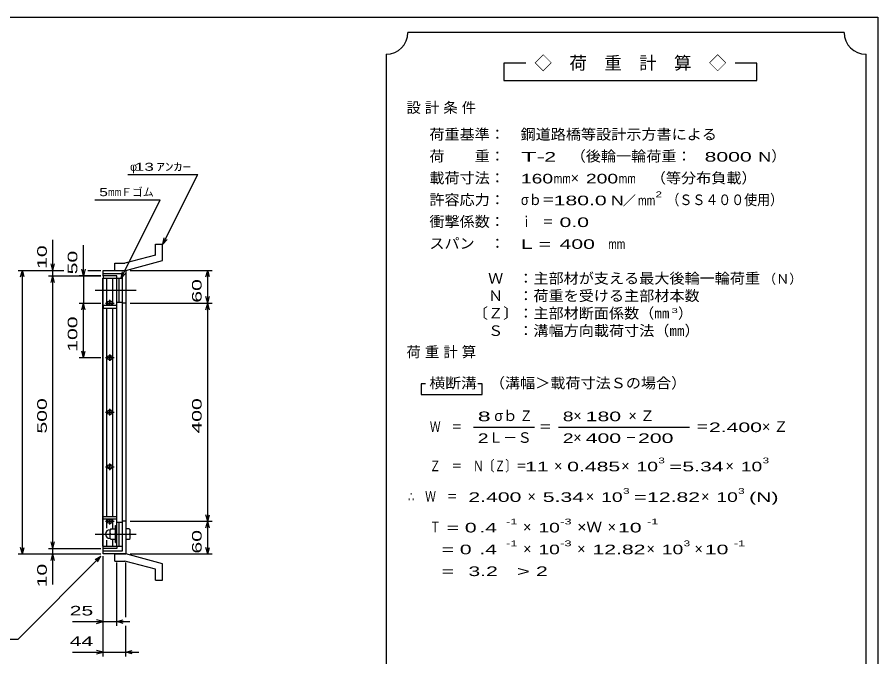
# Model space of a CAD drawing. Units: millimetres, scale not verified. Extents: x -1456 to 1385, y -1026 to 843.
# Drawn here: x -193 to 1385, y -330 to 843 of the extents above; entities that cross this region are included whole.
import ezdxf
from ezdxf.enums import TextEntityAlignment as Align

# ---------------------------------------------------------------- set-up
doc = ezdxf.new("R2010")
doc.units = ezdxf.units.MM
doc.header["$LTSCALE"] = 8
doc.linetypes.add('CHAIN', pattern=[18.5, 12, -1.5, 3.5, -1.5])
for name, color, linetype, lineweight in [('0_2', 150, 'Continuous', 25), ('16', 3, 'Continuous', 25), ('19', 6, 'Continuous', 25), ('22', 4, 'Continuous', 25), ('24', 2, 'Continuous', 25)]:
    doc.layers.add(name, color=color, linetype=linetype, lineweight=lineweight)
doc.styles.add('ベクトル', font='')
doc.styles.get('ベクトル').set_extended_font_data('ベクトル')

msp = doc.modelspace()

# ---------------------------------------------------------------- linework, layer by layer
at = {"layer": '0_2'}
for p, q in [((-1383.2, 842.8), (1384.8, 842.8)), ((1384.8, 842.8), (1384.8, -917.2))]:
    msp.add_line(p, q, dxfattribs=at)
at = {"layer": '16'}
for p, q in [((-36.7, -127), (-36.7, 364)), ((-36.7, 364), (-36, 364)), ((-11, 368.5), (-36, 368.5)), ((-36, 368.5), (-36, 364)), ((-36, 364), (-11, 364)), ((-36, -127), (-36, 364)), ((-36, 364), (-11, 364)), ((-29, 314), (-29, 364)), ((-18, 314), (-18, 364)), ((-11, 364), (-11, 368.5)), ((-11, -127), (-11, 364)), ((-11, 364), (-6.5, 364)), ((-6.5, 320), (-6.5, 364)), ((-6.5, 364), (-0.5, 364)), ((-0.5, 320), (-0.5, 364)), ((-31.5, 318.5), (-15.5, 318.5)), ((-25.5, 321.5), (-21.5, 321.5)), ((-23.5, 314), (-23.5, 324.5)), ((-11, 320), (-6.5, 320)), ((-6.5, 320), (-0.5, 320)), ((-36, 314), (-36, 309.5)), ((-11, 314), (-36, 314)), ((-36, 309.5), (-11, 309.5)), ((-29, -72.5), (-29, 309.5)), ((-25.5, 315.5), (-21.5, 315.5)), ((-18, -72.5), (-18, 309.5)), ((-11, 309.5), (-11, 314)), ((-25.5, 221.5), (-21.5, 221.5)), ((-23.5, 212.5), (-23.5, 224.5)), ((-31.5, 218.5), (-15.5, 218.5)), ((-25.5, 215.5), (-21.5, 215.5)), ((-31.5, 118.5), (-15.5, 118.5)), ((-25.5, 121.5), (-21.5, 121.5)), ((-25.5, 115.5), (-21.5, 115.5)), ((-23.5, 112.5), (-23.5, 124.5)), ((-31.5, 18.5), (-15.5, 18.5)), ((-25.5, 21.5), (-21.5, 21.5)), ((-23.5, 12.5), (-23.5, 24.5)), ((-25.5, 15.5), (-21.5, 15.5)), ((-36, -77), (-36, -72.5)), ((-36, -72.5), (-11, -72.5)), ((-36, -77), (-11, -77)), ((-29, -94), (-29, -77)), ((-25.5, -78.5), (-21.5, -78.5)), ((-23.5, -87.5), (-23.5, -77)), ((-18, -94), (-18, -77)), ((-11, -77), (-11, -72.5)), ((-31.5, -81.5), (-15.5, -81.5)), ((-25.5, -84.5), (-21.5, -84.5)), ((-13.3, -120.5), (-13.3, -89.5)), ((-13.3, -89.5), (-11, -89.5)), ((-11, -83), (-6.5, -83)), ((-11, -120.5), (-11, -89.5)), ((-6.5, -127), (-6.5, -83)), ((-6.5, -83), (-0.5, -83)), ((-0.5, -127), (-0.5, -83)), ((-21.8, -95.5), (-23.3, -97)), ((-23.3, -113), (-23.3, -97)), ((-21.8, -105), (-23.3, -103.5)), ((-21.8, -105), (-23.3, -106.5)), ((-21.8, -95.5), (-14.8, -95.5)), ((-21.8, -105), (-14.8, -105)), ((-13.3, -97), (-14.8, -95.5)), ((-14.8, -105), (-13.3, -103.5)), ((-13.3, -106.5), (-14.8, -105)), ((-29, -127), (-29, -116)), ((-21.8, -114.5), (-23.3, -113)), ((-21.8, -114.5), (-14.8, -114.5)), ((-18, -127), (-18, -116)), ((-14.8, -114.5), (-13.3, -113)), ((-13.3, -120.5), (-11, -120.5)), ((-36.7, -127), (-36, -127)), ((-36, -127), (-11, -127)), ((-36, -131.5), (-36, -127)), ((-36, -127), (-11, -127)), ((-11, -131.5), (-36, -131.5)), ((-11, -127), (-11, -131.5)), ((-11, -127), (-6.5, -127)), ((-6.5, -127), (-0.5, -127))]:
    msp.add_line(p, q, dxfattribs=at)
at = {"layer": '16', "linetype": 'CHAIN'}
for p, q in [((-50.6, 342), (24.4, 342)), ((-50.6, -105), (24.4, -105))]:
    msp.add_line(p, q, dxfattribs=at)
at = {"layer": '16'}
for centre, radius, start, end in [((-25.5, 318.5), 3, 90, 270), ((-23.5, 318.5), 4, 46.6, 133.4), ((-21.5, 318.5), 3, 270, 90), ((-23.5, 318.5), 4, 226.6, 313.4), ((-25.5, 218.5), 3, 90, 270), ((-23.5, 218.5), 4, 46.6, 133.4), ((-21.5, 218.5), 3, 270, 90), ((-23.5, 218.5), 4, 226.6, 313.4), ((-25.5, 118.5), 3, 90, 270), ((-23.5, 118.5), 4, 46.6, 133.4), ((-23.5, 118.5), 4, 226.6, 313.4), ((-21.5, 118.5), 3, 270, 90), ((-25.5, 18.5), 3, 90, 270), ((-23.5, 18.5), 4, 46.6, 133.4), ((-21.5, 18.5), 3, 270, 90), ((-23.5, 18.5), 4, 226.6, 313.4), ((-25.5, -81.5), 3, 90, 270), ((-23.5, -81.5), 4, 46.6, 133.4), ((-21.5, -81.5), 3, 270, 90), ((-23.5, -81.5), 4, 226.6, 313.4), ((-23.3, -105), 8, 90, 270)]:
    msp.add_arc(centre, radius, start, end, dxfattribs=at)
at = {"layer": '19'}
for p, q in [((60.1, 426.6), (73.1, 426.6)), ((60.1, 406.6), (60.1, 426.6)), ((73.1, 396.6), (73.1, 426.6)), ((60.1, 406.6), (3.8, 391.5)), ((5.5, 378.5), (73.1, 396.6)), ((-14.5, 391.5), (3.8, 391.5)), ((-14.5, 378.5), (-14.5, 391.5)), ((-36, 368.5), (-36, 378.5)), ((-36, 378.5), (5.5, 378.5)), ((-0.5, 372.5), (-36, 372.5)), ((-14.5, 378.5), (5.5, 378.5)), ((-0.5, -135.5), (-0.5, 372.5)), ((5.5, 378.5), (5.5, -141.5)), ((5.5, 318.5), (-0.5, 318.5)), ((5.5, -81.5), (-0.5, -81.5)), ((12, -95.5), (5.5, -95.5)), ((5.5, -95.5), (5.5, -114.5)), ((5.5, -105), (12, -105)), ((13.5, -97), (12, -95.5)), ((13.5, -103.5), (12, -105)), ((12, -105), (13.5, -106.5)), ((13.5, -113), (13.5, -97)), ((5.5, -114.5), (12, -114.5)), ((12, -114.5), (13.5, -113)), ((-36, -141.5), (-36, -131.5)), ((-36, -135.5), (-0.5, -135.5)), ((5.5, -141.5), (-36, -141.5)), ((-14.5, -141.5), (5.5, -141.5)), ((-14.5, -154.5), (-14.5, -141.5)), ((73.1, -159.6), (5.5, -141.5)), ((-14.5, -154.5), (3.8, -154.5)), ((60.1, -169.6), (3.8, -154.5)), ((60.1, -189.6), (60.1, -169.6)), ((73.1, -189.6), (73.1, -159.6)), ((60.1, -189.6), (73.1, -189.6))]:
    msp.add_line(p, q, dxfattribs=at)
at = {"layer": '22'}
for p, q in [((9.5, 554.5), (137.5, 554.5)), ((73.5, 426.5), (137.5, 554.5)), ((-51, 508), (69, 508)), ((-3, 364), (69, 508)), ((-128, 378.5), (-128, 434.5)), ((73.5, 426.5), (75.9, 438.2)), ((73.5, 426.5), (81.5, 435.3)), ((-72, 368.5), (-72, 424.5)), ((-128, 378.5), (-131.2, 390.5)), ((-128, 378.5), (-124.8, 390.5)), ((-72, 368.5), (-75.2, 380.5)), ((-68.8, 380.5), (-72, 368.5)), ((-192, 378.5), (-108, 378.5)), ((-187.2, 366.5), (-184, 378.5)), ((-180.8, 366.5), (-184, 378.5)), ((-184, -141.5), (-184, 378.5)), ((-136, 378.5), (-108, 378.5)), ((-136, 368.5), (-40, 368.5)), ((-131.2, 356.5), (-128, 368.5)), ((-128, 368.5), (-128, 378.5)), ((-124.8, 356.5), (-128, 368.5)), ((-128, -131.5), (-128, 368.5)), ((-40, 368.5), (-80, 368.5)), ((-72, 368.5), (-72, 318.5)), ((-64, 378.5), (-40, 378.5)), ((-64, 378.5), (-40, 378.5)), ((-3, 364), (-0.6, 375.7)), ((-3, 364), (5, 372.8)), ((13.5, 378.5), (163.9, 378.5)), ((152.7, 366.5), (155.9, 378.5)), ((159.1, 366.5), (155.9, 378.5)), ((155.9, 318.5), (155.9, 378.5)), ((-80, 318.5), (-40, 318.5)), ((-75.2, 306.5), (-72, 318.5)), ((-68.8, 306.5), (-72, 318.5)), ((-72, 218.5), (-72, 318.5)), ((13.5, 318.5), (163.9, 318.5)), ((155.9, 318.5), (152.7, 330.5)), ((152.7, 306.5), (155.9, 318.5)), ((155.9, 318.5), (159.1, 330.5)), ((159.1, 306.5), (155.9, 318.5)), ((155.9, -81.5), (155.9, 318.5)), ((-72, 218.5), (-75.2, 230.5)), ((-72, 218.5), (-68.8, 230.5)), ((-80, 218.5), (-40, 218.5)), ((155.9, -81.5), (152.7, -69.5)), ((155.9, -81.5), (159.1, -69.5)), ((13.5, -81.5), (163.9, -81.5)), ((152.7, -93.5), (155.9, -81.5)), ((159.1, -93.5), (155.9, -81.5)), ((155.9, -141.5), (155.9, -81.5)), ((-128, -131.5), (-131.2, -119.5)), ((-128, -131.5), (-124.8, -119.5)), ((-192, -141.5), (-40, -141.5)), ((-184, -141.5), (-187.2, -129.5)), ((-184, -141.5), (-180.8, -129.5)), ((-136, -131.5), (-40, -131.5)), ((-136, -141.5), (-40, -141.5)), ((-131.2, -153.5), (-128, -141.5)), ((-128, -141.5), (-128, -131.5)), ((-124.8, -153.5), (-128, -141.5)), ((-128, -197.5), (-128, -141.5)), ((13.5, -141.5), (163.9, -141.5)), ((155.9, -141.5), (152.7, -129.5)), ((155.9, -141.5), (159.1, -129.5)), ((-192, -297.5), (-40, -145.5)), ((-50.4, -151.9), (-40, -145.5)), ((-46.4, -155.9), (-40, -145.5)), ((-36, -273.5), (-36, -145.5)), ((-36, -329.5), (-36, -145.5)), ((-11, -273.5), (-11, -156.9)), ((5.5, -257.5), (5.5, -156.9)), ((-92, -265.5), (-36, -265.5)), ((-36, -265.5), (-48, -262.3)), ((-48, -268.7), (-36, -265.5)), ((-36, -265.5), (-11, -265.5)), ((-11, -265.5), (1, -262.3)), ((1, -268.7), (-11, -265.5)), ((-11, -265.5), (13, -265.5)), ((5.5, -329.5), (5.5, -273.5)), ((-352, -297.5), (-192, -297.5)), ((-92, -321.5), (-36, -321.5)), ((-36, -321.5), (-48, -318.3)), ((-48, -324.7), (-36, -321.5)), ((-36, -321.5), (5.5, -321.5)), ((5.5, -321.5), (17.5, -318.3)), ((17.5, -324.7), (5.5, -321.5)), ((5.5, -321.5), (29.5, -321.5))]:
    msp.add_line(p, q, dxfattribs=at)
at = {"layer": '24', "color": 4}
for p, q in [((1323.2, 814.8), (523.2, 814.8)), ((483.2, 774.8), (483.2, -465.2)), ((1363.2, -465.2), (1363.2, 774.8)), ((739.2, 758.8), (699.2, 758.8)), ((699.2, 758.8), (699.2, 726.8)), ((1163.2, 758.8), (1123.2, 758.8)), ((1163.2, 726.8), (1163.2, 758.8)), ((699.2, 726.8), (1163.2, 726.8)), ((555.2, 170.8), (547.2, 170.8)), ((547.2, 170.8), (547.2, 150.8)), ((659.2, 170.8), (651.2, 170.8)), ((659.2, 150.8), (659.2, 170.8)), ((547.2, 150.8), (659.2, 150.8)), ((643.2, 90.8), (755.2, 90.8)), ((799.2, 90.8), (1039.2, 90.8))]:
    msp.add_line(p, q, dxfattribs=at)
for centre, start, end in [((483.2, 814.8), 270, 0), ((1363.2, 814.8), 180, 270)]:
    msp.add_arc(centre, 40, start, end, dxfattribs=at)

# ---------------------------------------------------------------- texts
at = {"layer": '22', "color": 2, "style": 'ベクトル'}
for s, height, p in [('φ', 14.7, (13.5, 568.5)), ('Ｆゴム', 14.66, (-3, 522))]:
    msp.add_text(s, height=height, dxfattribs=at).set_placement(p, align=Align.MIDDLE_LEFT)
for s, height, width, p in [(' 13 ', 14.66, 1.6, (13.5, 568.5)), ('ｱﾝｶｰ', 14.66, 1.6, (61.5, 568.5)), ('5', 14.7, 1.45, (-43, 522)), ('mm', 14.66, 0.75, (-27, 522)), (' 25 ', 17.6, 1.65, (-108, -245.5)), (' 44 ', 17.6, 1.65, (-108, -301.5))]:
    msp.add_text(s, height=height, dxfattribs=dict(at, width=width)).set_placement(p, align=Align.MIDDLE_LEFT)
at = {"layer": '22', "color": 2, "style": 'ベクトル', "width": 1.65}
for s, p in [(' 10 ', (-148, 370.5)), (' 50 ', (-92, 360.5)), (' 60 ', (135.9, 308.5)), (' 100 ', (-92, 218.5)), (' 500 ', (-148, 68.5)), (' 400 ', (135.9, 68.5)), (' 60 ', (135.9, -151.5)), (' 10 ', (-148, -213.5))]:
    msp.add_text(s, height=17.6, rotation=90, dxfattribs=at).set_placement(p, align=Align.MIDDLE_LEFT)
at = {"layer": '24', "style": 'ベクトル'}
for s, height, p in [('◇\u3000荷\u3000重\u3000計\u3000算\u3000◇', 23.46, (755.2, 758.8)), ('）', 19.4, (1189.6, 588)), ('×', 19.4, (821.6, 548)), ('／', 17.6, (917.2, 506.8)), ('（Ｎ）', 17.6, (1174.4, 362.8)), ('）', 19.4, (1018.4, 300)), ('σｂ', 19.35, (681.6, 112)), ('×', 19.4, (826.4, 112)), ('Ｌ－Ｓ', 19.35, (671.2, 72)), ('×', 19.4, (826.4, 72)), ('×', 19.4, (791.2, 20)), ('×', 19.4, (914.4, 20)), ('×', 19.4, (1105.6, 20)), ('×', 19.4, (742.4, -36)), ('×', 19.4, (849.6, -36)), ('×', 19.4, (1060.8, -36)), ('×', 19.4, (734.4, -92)), ('×', 19.4, (889.6, -92)), ('×', 19.4, (734.4, -132)), ('×', 19.4, (833.6, -132)), ('×', 19.4, (960.8, -132)), ('×', 19.4, (1048.8, -132))]:
    msp.add_text(s, height=height, dxfattribs=at).set_placement(p, align=Align.MIDDLE_LEFT)
for s, height, width, p in [('荷重基準：\u3000', 19.35, 1.05, (562.4, 628)), ('鋼道路橋等設計示方書による', 19.35, 1.05, (729.6, 628)), ('荷\u3000\u3000重：\u3000', 19.35, 1.05, (562.4, 588)), ('（後輪一輪荷重：', 19.35, 1.05, (821.6, 588)), ('T-', 17.6, 2, (730.4, 586.8)), (' 2 ', 17.6, 1.65, (762.4, 586.8)), ('  8000', 17.6, 1.65, (1045.6, 586.8)), ('N', 17.6, 1.4, (1165.6, 586.8)), ('載荷寸法：\u3000', 19.35, 1.05, (562.4, 548)), ('160', 17.6, 1.5, (730.4, 546.8)), ('200', 17.6, 1.5, (849.6, 546.8)), ('\u3000（等分布負載）', 19.35, 1.05, (940.8, 548)), ('mm', 17.6, 0.8, (790.4, 546.8)), ('mm', 17.6, 0.8, (909.6, 546.8)), ('2', 10.6, 1.5, (977.2, 518)), ('（ＳＳ４００使用）', 19.35, 0.9, (997.2, 508)), ('許容応力：\u3000', 19.35, 1.05, (562.4, 508)), ('σｂ＝', 19.35, 0.9, (730.4, 508)), ('180.0', 17.6, 1.65, (790.4, 506.8)), ('N', 17.6, 1.4, (895.2, 506.8)), ('mm', 17.6, 0.8, (945.2, 506.8)), ('衝撃係数：\u3000', 19.35, 1.05, (562.4, 468)), ('ｉ\u3000＝', 19.35, 0.75, (730.4, 468)), (' 0.0', 17.6, 1.65, (790.4, 466.8)), ('スパン\u3000：\u3000', 19.35, 1.05, (562.4, 428)), ('L =', 17.6, 1.65, (730.4, 426.8)), (' 400 ', 17.6, 1.65, (790.4, 426.8)), ('mm', 17.6, 0.8, (890.4, 426.8)), ('\u3000Ｗ\u3000：主部材が支える最大後輪一輪荷重', 19.35, 1.05, (642.4, 364)), ('\u3000Ｎ\u3000：荷重を受ける主部材本数', 19.35, 1.05, (642.4, 332)), ('〔Ｚ〕：主部材断面係数（㎜', 19.35, 1.05, (642.4, 300)), ('3', 8.8, 1.8, (1006.4, 304.8)), ('\u3000Ｓ\u3000：溝幅方向載荷寸法（㎜）', 19.35, 1.05, (642.4, 268)), ('横断溝', 19.35, 1.1, (562.4, 172)), ('\u3000（溝幅＞載荷寸法Ｓの場合）', 19.35, 1.05, (645.6, 172)), ('8', 17.6, 1.8, (651.2, 110.8)), ('Ｚ', 19.4, 0.9, (728, 112)), ('8', 17.6, 1.5, (807.2, 110.8)), (' 180 ', 17.6, 1.65, (838.4, 110.8)), ('Ｗ\u3000＝', 19.35, 0.75, (563.2, 92)), ('＝', 19.4, 0.9, (763.2, 92)), ('＝', 19.4, 0.9, (1051.2, 92)), ('2.400', 17.6, 1.65, (1075.2, 90.8)), ('2', 17.6, 1.5, (651.2, 70.8)), ('2', 17.6, 1.5, (807.2, 70.8)), (' 400 ', 17.6, 1.65, (838.4, 70.8)), (' 200 ', 17.6, 1.65, (934.4, 70.8)), ('－', 19.4, 0.75, (922.4, 72)), ('Ｚ\u3000＝\u3000Ｎ〔Ｚ〕＝', 19.35, 0.75, (563.2, 20)), ('3', 10.6, 1.5, (982.4, 30)), ('3', 10.6, 1.5, (1173.6, 30)), (' 11 ', 17.6, 1.65, (727.2, 18.8)), ('0.485', 17.6, 1.65, (815.2, 18.8)), ('10', 17.6, 1.5, (942.4, 18.8)), ('=', 17.6, 1.7, (1002.4, 18.8)), ('5.34', 17.6, 1.65, (1026.4, 18.8)), ('10', 17.6, 1.5, (1133.6, 18.8)), ('∴\u3000Ｗ\u3000＝', 19.35, 0.75, (523.2, -36)), (' 2.400', 17.6, 1.65, (623.2, -37.2)), ('5.34', 17.6, 1.65, (770.4, -37.2)), ('10', 17.6, 1.5, (877.6, -37.2)), ('3', 10.6, 1.5, (917.6, -26)), ('12.82', 17.6, 1.65, (961.6, -37.2)), ('10', 17.6, 1.5, (1088.8, -37.2)), ('3', 10.6, 1.5, (1128.8, -26)), ('(N)', 17.6, 1.65, (1148.8, -37.2)), ('=', 17.6, 1.7, (937.6, -37.2)), ('-1', 10.56, 1.65, (703.2, -82)), ('-3', 10.56, 1.65, (802.4, -82)), ('-1', 10.56, 1.65, (961.6, -82)), ('Ｔ', 19.4, 0.75, (563.2, -92)), (' = 0', 17.6, 1.65, (583.2, -93.2)), (' .4 ', 17.6, 1.65, (643.2, -93.2)), ('10', 17.6, 1.5, (762.4, -93.2)), ('×Ｗ', 19.35, 1.1, (833.6, -92)), (' 10 ', 17.6, 1.65, (897.6, -93.2)), ('  = 0', 17.6, 1.65, (563.2, -133.2)), (' .4 ', 17.6, 1.65, (643.2, -133.2)), ('-1', 10.56, 1.65, (703.2, -122)), ('10', 17.6, 1.5, (762.4, -133.2)), ('-3', 10.56, 1.65, (802.4, -122)), ('12.82', 17.6, 1.65, (861.6, -133.2)), ('10', 17.6, 1.5, (988.8, -133.2)), ('3', 10.6, 1.5, (1028.8, -122)), (' 10 ', 17.6, 1.65, (1056.8, -133.2)), ('-1', 10.56, 1.65, (1120.8, -122)), ('  =', 17.6, 1.65, (563.2, -173.2)), (' 3.2', 17.6, 1.65, (623.2, -173.2)), ('>', 17.6, 1.7, (723.2, -173.2)), (' 2 ', 17.6, 1.65, (747.2, -173.2))]:
    msp.add_text(s, height=height, dxfattribs=dict(at, width=width)).set_placement(p, align=Align.MIDDLE_LEFT)
at = {"layer": '24', "char_height": 19.35, "attachment_point": 4, "style": 'ベクトル'}
for s, insert in [('\\T1.28;設計条件', (520.4, 676)), ('\\T1.28;荷重計算', (520.4, 228)), ('\\T1.42;×Ｚ', (927.6, 112)), ('\\T1.42;×Ｚ', (1172.4, 92))]:
    msp.add_mtext(s, dxfattribs=dict(at, insert=insert))

doc.saveas('drawing.dxf')
